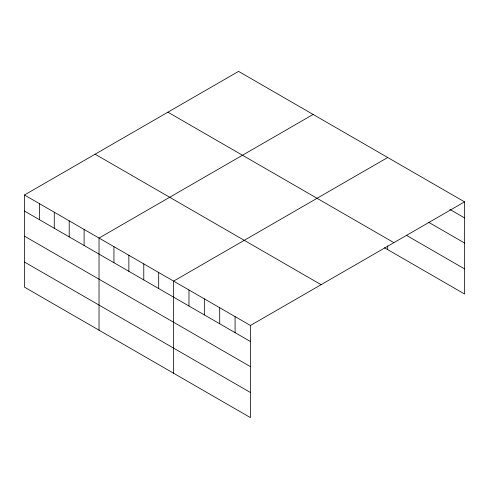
<?xml version="1.0" encoding="UTF-8"?>
<svg xmlns="http://www.w3.org/2000/svg" width="489" height="489" viewBox="0 0 489 489"><rect width="100%" height="100%" fill="white"/><g stroke="black" fill="none" stroke-linecap="round" stroke-linejoin="round"><path stroke-width="0.73" d="M24.45 195.001L250.447 325.478L250.447 417.612L24.45 287.129L24.45 195.001L238.553 71.388L464.55 201.871L464.55 293.999L384.47 247.764M313.131 114.45L99.029 238.057L99.029 330.185M387.71 157.507L173.607 281.12L173.607 373.248M250.447 325.478L464.55 201.871M449.825 209.408L464.55 217.911M428.694 222.318L464.55 243.021M406.28 235.246L464.55 268.889M167.898 112.183L393.896 242.66M95.104 154.212L321.102 284.69M24.45 211.04L250.447 341.518M24.45 236.15L250.447 366.628M24.45 262.018L250.447 392.502M387.71 245.943L387.71 249.634M235.081 316.609L235.081 332.648M219.714 307.734L219.714 323.773M204.347 298.865L204.347 314.904M188.98 289.989L188.98 306.028M158.693 272.507L158.693 288.547M143.778 263.895L143.778 279.934M128.864 255.282L128.864 271.322M113.943 246.67L113.943 262.709M84.114 229.445L84.114 245.484M69.2 220.839L69.2 236.878M54.279 212.226L54.279 228.265M39.364 203.613L39.364 219.653"/></g></svg>
